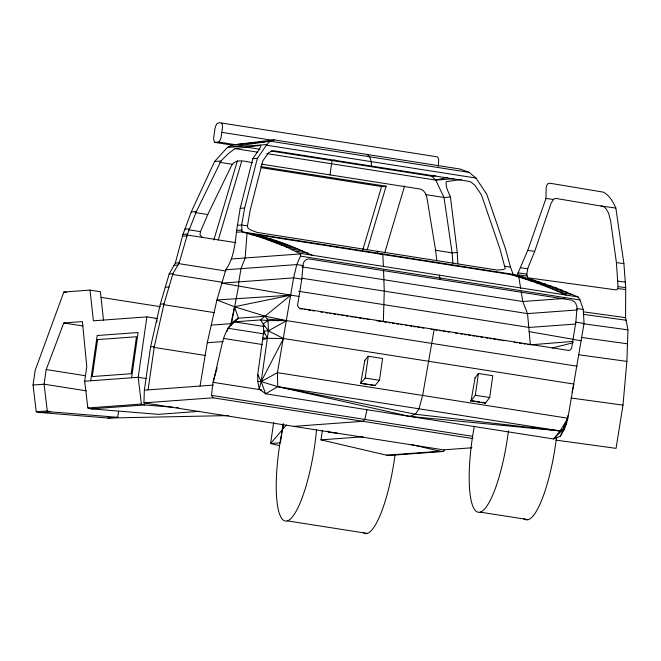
<?xml version="1.0" encoding="UTF-8"?>
<svg xmlns="http://www.w3.org/2000/svg" width="661" height="661" viewBox="0 0 661 661"><rect width="100%" height="100%" fill="white"/><g stroke="black" fill="none" stroke-linecap="round" stroke-linejoin="round"><path stroke-width="0.99" d="M555.951 440.11L616.069 448.356L622.993 405.127L626.884 361.385L627.95 329.856L625.57 317.627L625.703 287.651L623.901 263.615L615.845 208.05C613.094 201.836 609.632 195.532 603.452 192.153L549.803 183.221L548.01 183.651L546.837 185.163L546.16 187.683L545.978 198.465L527.734 250.42L517.299 274.72L527.09 276.058M526.751 274.075L528.023 267.639L534.708 251.378L551.191 202.944L553.877 199.052L555.331 198.35L603.402 206.422L605.98 208.661L608.517 212.949L610.632 220.923L616.399 262.591L618.052 286.601L617.308 289.254L616.316 289.923L527.825 277.785L526.751 274.075L518.017 272.877M303.011 265.565C302.912 262.252 305.349 258.955 308.861 258.914L571.608 300.127L574.392 301.763L575.764 303.424L577.078 307.117L575.83 322.147L571.575 348.421L569.939 350.181L568.799 350.47L299.532 308.233L298.541 307.613L297.541 305.44L301.804 279.165L303.011 265.565L296.772 264.582L225.814 269.779L216.915 299.995L207.273 342.72L200.068 386.074M440.234 279.52L439.284 275.174M471.979 447.778L443.514 449.86L143.933 402.871L144.354 390.155L150.584 346.876L160.301 304.143L169.199 273.927L175.314 263.095L182.981 234.341L191.236 211.941L214.585 161.491L227.409 147.42L232.498 144.957L274.191 139.884L460.196 169.059L469.194 172.397L475.945 178.049L486.818 194.342L505.516 248.949L510.499 267.151L513.192 274.373L534.873 280.545L556.479 288.064L578.028 296.938L580.019 299.962L583.283 309.522L584.043 323.436L567.865 418.223L560.379 436.243L553.488 438.962L265.615 393.807L259.211 388.999L257.798 381.364L257.724 374.432L263.78 331.12L263.185 323.907L260.467 319.932L234.366 321.841L230.97 323.683L211.198 325.129M383.33 321.791L384.272 291.137L383.52 269.638M530.378 344.852L527.528 313.611L522.777 301.515L521.182 291.617M257.724 374.432L261.178 381.595L265.615 393.807L277.744 386.635L277.422 372.664L293.6 277.876L296.772 264.582L300.524 256.121L300.656 253.907L286.238 246.925L261.913 237.729L242.042 231.837L236.398 232.251M148.081 389.883L154.319 346.604L164.027 303.87L172.926 273.654L179.197 262.805L187.567 234.011L196.375 211.57L220.997 161.02L222.65 159.26L228.458 153.526L235.126 148.576L260.5 145.461L260.913 145.974L259.195 149.543L252.824 158.69L240.183 208.355L236.605 230.606C235.035 244.107 233.812 258.327 225.814 269.779M472.888 438.565L213.049 397.806L211.561 395.377L212.677 384.38L222.774 340.82C225.624 331.929 229.731 322.725 238.439 318.197L265.268 316.231L286.667 320.643L577.103 366.202M214.701 142.363L218.717 142.065L220.212 139.901A9.551 2.214 -81.1 0 0 221.105 137.174L222.476 127.647A9.551 2.214 -81.1 0 0 222.36 124.995C222.55 121.36 216.271 122.425 215.949 125.466A9.551 2.214 -81.1 0 0 215.056 128.193L213.685 137.645A9.551 2.214 -81.1 0 0 213.8 140.372L214.701 142.363L232.036 145.081M438.26 166.299L438.648 161.557A9.551 2.214 -81.1 0 0 438.532 158.904L437.632 156.913L221.46 123.004M375.068 385.462L360.732 383.289L365.194 378.026L368.293 356.254L382.562 358.502L379.472 380.282L375.035 385.503L360.708 383.347L364.864 360.286M470.69 401.31L475.325 395.27L478.415 373.498L492.784 375.737L489.694 397.509L485.058 403.549M118.575 411.291L117.708 417.314L50.723 411.844L39.677 412.654L36.231 411.77L33.05 385.008L35.157 370.383L63.828 292.022L90.02 290.105L100.398 291.732L103.537 320.387M199.457 411.324L158.293 414.34L91.301 408.87L87.855 407.986L84.674 381.223L86.781 366.599L82.418 321.61L63.762 322.973L46.196 369.573L44.089 384.198L47.27 410.96L50.723 411.844M90.681 380.786L97.2 335.524L138.091 332.524L131.572 377.786M155.219 318.668L157.277 318.511L146.899 316.883L138.19 377.299L141.371 404.061L144.817 404.953L173.24 407.275M156.764 322.056L157.021 320.288M273.662 422.453L270.622 443.548L279.562 445.638M283.139 423.742L280.388 442.837L270.622 443.548L286.32 425.031M329.963 174.884L332.029 160.565L335.044 160.045M444.415 449.579L443.605 451.471L390.089 455.388L386.536 455.181L320.973 439.862L322.295 430.675M563.825 427.006L563.536 429.022L553.488 438.962L560.14 430.931L567.865 418.223L277.422 372.664L261.178 381.595L257.798 381.364M560.379 436.243L564.304 429.443L566.717 422.9L567.749 415.761M231.309 324.625L238.596 286.048L238.753 281.892L241.017 268.672L245.173 257.972L247.04 233.193L518.621 275.786M434.17 329.352L422.643 395.443L418.942 408.787L415.381 414.216L409.547 416.389L277.744 386.635L261.178 381.595L268.391 330.88L268.093 320.577L265.268 316.231L234.465 306.729L216.915 299.995L290.799 295.153L299.003 296.434M274.191 139.884L270.134 141.173L266.846 144.536L257.377 158.359L244.636 208.033L241.67 224.988L242.042 231.837L513.192 274.373M247.462 225.897L250.279 209.801L262.863 160.772L268.325 152.955L272.035 150.923L274.877 150.906L468.145 181.221L471.037 182.139L475.052 185.386L481.514 195.069L499.972 248.966L505.227 268.647L503.137 269.597L497.122 270.068L257.311 232.449L250.651 229.995L247.991 228.293L247.462 225.897L241.67 224.988L237.249 225.31M475.127 377.58L471.053 400.83L485.372 403.144M572.079 392.056L573.93 384.066L283.486 338.506L267.416 338.316L263.78 331.12L268.391 330.88L286.667 320.643L268.093 320.577L260.467 319.932L290.799 295.153L234.465 306.729L230.557 325.666L232.019 322.89M366.979 409.531L364.864 419.421L362.839 421.305L293.724 426.37M564.461 425.023L563.536 429.022L560.14 430.931L409.547 416.389M227.235 331.186L227.979 328.253L238.439 318.197L234.465 306.729M259.211 388.999L261.178 381.595L283.486 338.506L268.391 330.88L263.185 323.907L268.093 320.577M217.13 367.739L213.115 382.331L261.905 389.99M213.858 239.968L237.406 160.78M218.246 240.1L241.637 161.367M362.773 249.891L381.604 186.559L386.115 186.228L367.119 250.131M384.743 252.824L404.623 185.898M252.419 162.722C245.223 161.433 234.986 157.772 231.053 166.564L207.752 214.536L200.465 231.639L200.002 234.895L202.332 237.382M566.717 422.9L563.536 429.022L564.304 429.443M474.945 378.026L478.415 373.498M364.484 360.732L368.293 356.254M262.714 339.771L267.416 338.316L262.83 337.887M552.216 348L573.236 342.72M434.517 175.446L431.559 176.181L271.093 151.014M266.846 153.608L435.731 180.098L447.538 177.379M469.194 172.397L270.134 141.173L227.409 147.42L266.846 144.536M461.444 179.453L446.216 181.692C445.357 187.137 448.546 192.095 450.43 197.011L457.263 252.485L457.858 263.789M327.873 431.088L328.996 432.335L330.69 432.154M337.325 433.195L328.996 432.335M232.498 144.957L270.134 141.173M435.624 175.768L431.559 176.181L435.731 180.098L444.018 197.482L452.116 252.866L452.892 263.119M531.403 344.769L573.104 341.373M214.585 161.491L220.997 161.02M252.824 158.69L257.377 158.359M435.731 180.098L453.933 178.767M191.236 211.941L196.375 211.57M240.183 208.355L244.636 208.033M450.43 197.011L444.018 197.482L425.874 194.631M184.692 229.16L189.41 228.813M182.981 234.341L187.567 234.011M236.621 230.416L241.86 230.028M182.486 236.2L187.03 235.87M175.314 263.095L179.197 262.805M231.664 258.963L300.656 253.907M174.017 265.392L177.842 265.111M457.263 252.485L452.116 252.866L435.599 250.271L426.849 197.275L425.403 193.343L423.503 190.798L420.768 189.129L261.607 164.168M169.199 273.927L172.926 273.654M165.267 287.279L168.993 287.006M160.301 304.143L164.027 303.87M146.899 316.883L93.383 320.808L90.02 290.105M564.907 298.433L522.777 301.515L301.912 266.87M577.202 309.968L527.528 313.611L301.978 278.231M150.584 346.876L154.319 346.604M207.273 342.72L223.344 341.547M575.913 324.03L529.188 327.451L298.665 291.294M33.05 385.008L44.089 384.198L86.451 390.841M84.674 381.223L138.19 377.299L146.255 378.563M144.354 390.155L213.371 385.099M143.933 402.871L213.049 397.806M36.231 411.77L47.27 410.96M87.855 407.986L141.371 404.061M91.301 408.87L144.817 404.953M40.949 412.563L107.941 418.033L117.708 417.314M320.973 439.862L363.17 436.772M386.536 455.181L440.052 451.256L443.605 451.471M107.941 418.033L228.499 415.587M267.16 319.131L286.667 320.643M176.28 407.523L178.313 407.688M545.978 198.465L553.629 199.515M600.981 206.017L615.845 208.05M527.734 250.42L534.708 251.378M616.399 262.591L623.901 263.615M520.422 267.738L527.784 268.746M617.837 281.107L625.455 282.148M618.052 286.601L625.703 287.651M617.729 288.502L625.694 289.592M583.779 311.893L625.57 317.627M583.192 314.339L626.132 320.23M583.142 323.708L627.95 329.856M581.655 337.498L627.479 343.786M579.019 354.817L626.884 361.385M571.054 398.005L622.993 405.127M222.096 132.39L273.076 140.388M266.565 145.205L475.945 178.049M218.717 142.065L235.027 144.627M245.702 147.031L259.922 149.254M234.481 148.535L257.74 152.179M260.649 166.555L386.115 186.228M261.244 167.687L381.604 186.559M219.626 162.284L232.73 164.341M195.119 212.553L207.752 214.536M504.698 266.243L510.499 267.151M252.023 234.622C273.167 237.894 292.98 246.826 312.488 255.286M509.631 274.381L524.041 277.29M256.98 236.134L266.424 237.613M514.828 275.844L520.017 277.397L529.461 278.876M261.913 237.729L271.597 239.249M520.017 277.397L525.189 279.025L534.873 280.545M266.829 239.406L276.761 240.968M525.189 279.025L530.345 280.743L540.277 282.297M271.712 241.166L281.9 242.761M530.345 280.743L535.493 282.536L545.68 284.139M276.579 243L287.039 244.644M535.493 282.536L540.624 284.42L551.084 286.056M188.633 229.78L200.465 231.639M281.421 244.917L292.154 246.603M540.624 284.42L545.746 286.378L556.479 288.064M286.238 246.925L297.26 248.652M545.746 286.378L550.853 288.427L561.875 290.154M291.03 249.007L302.35 250.783M550.853 288.427L555.942 290.559L567.262 292.336M295.798 251.163L307.423 252.989M555.942 290.559L561.015 292.765L572.649 294.591M187.055 234.986L235.911 242.645M300.54 253.411L578.028 296.938M300.524 256.121L580.019 299.962M577.045 308.547L583.283 309.522M301.804 279.165L293.6 277.876L221.881 283.131L290.799 295.153M575.83 322.147L584.043 323.436M178.354 263.565L225.971 271.035M172.248 274.406L222.03 282.214M573.029 339.415L581.242 340.704M300.168 308.745L302.201 309.059M304.225 309.381L306.258 309.695M308.282 310.017L310.315 310.331M312.339 310.653L314.372 310.967M320.453 311.926L322.485 312.248M325.526 312.719L327.55 313.041M329.583 313.355L331.607 313.678M333.64 313.992L335.664 314.314M337.697 314.628L339.721 314.95M341.754 315.264L343.778 315.586M345.81 315.9L347.835 316.222M350.875 316.702L352.908 317.016M354.932 317.338L356.965 317.652M358.989 317.974L361.022 318.288M363.046 318.61L365.079 318.924M367.103 319.246L369.135 319.56M376.233 320.676L382.314 321.626M384.347 321.948L386.371 322.262M388.404 322.585L390.428 322.899M392.46 323.221L394.485 323.535M396.517 323.857L398.542 324.171M400.574 324.493L402.599 324.807M405.639 325.286L407.672 325.609M409.696 325.923L411.729 326.245M413.753 326.559L415.786 326.881M417.81 327.195L419.842 327.517M421.867 327.831L423.899 328.153M430.997 329.261L433.021 329.583M435.054 329.897L437.078 330.219M439.111 330.541L441.135 330.855M443.167 331.178L445.192 331.492M447.224 331.814L449.249 332.128M455.338 333.086L457.362 333.4M460.403 333.879L462.436 334.193M464.46 334.516L466.492 334.83M468.517 335.152L470.549 335.466M472.574 335.788L474.606 336.102M476.631 336.424L478.663 336.738M480.687 337.06L482.72 337.374M485.761 337.854L487.785 338.176M489.818 338.49L491.842 338.812M493.874 339.126L495.899 339.448M497.931 339.762L499.956 340.085M501.988 340.398L504.013 340.721M514.159 342.307L517.199 342.786M519.224 343.1L521.256 343.423M523.281 343.737L525.313 344.059M527.338 344.373L529.37 344.695M163.358 304.622L214.288 312.612M101.166 297.4L160.301 306.679M63.828 292.022L66.654 292.468M234.366 321.841L264.557 326.584M227.979 328.253L264.26 333.937M223.525 338.432L262.243 344.505M63.762 322.973L82.922 325.98M475.325 395.27L489.694 397.509M153.633 347.356L205.373 355.469M211.561 395.377L472.483 436.301M46.196 369.573L85.533 375.745M480.183 512.126L528.139 519.645M287.238 520.86L367.161 533.402M365.194 378.026L379.472 380.282M471.086 400.583L479.671 401.979M481.58 402.285L484.447 402.747M529.04 331.599L573.211 339.308M411.249 444.531L440.052 451.256M256.038 234.605L261.235 236.068M561.015 292.765L566.08 295.062M367.194 154.476L369.664 156.781L371.259 161.631L371.507 166.068M377.216 251.263L377.621 253.105L382.835 254.493L383.38 266.614M518.778 276.777L520.703 288.65M435.599 250.271L436.838 261.029M556.512 437.359A74.957 17.351 -81.1 0 1 523.735 518.513M508.433 430.848A74.957 17.351 -81.1 0 1 478.349 512.283A74.957 17.351 -81.1 0 1 474.334 426.254M316.569 429.501A74.957 17.351 -81.1 0 1 285.279 521A74.957 17.351 -81.1 0 1 283.619 424.106M395.146 454.14A74.957 17.351 -81.1 0 1 363.567 532.898M97.597 339.589L92.267 376.563L131.175 373.713L136.505 336.738L97.597 339.589M560.14 430.931L415.381 414.216L277.744 386.635L560.14 430.931"/></g></svg>
